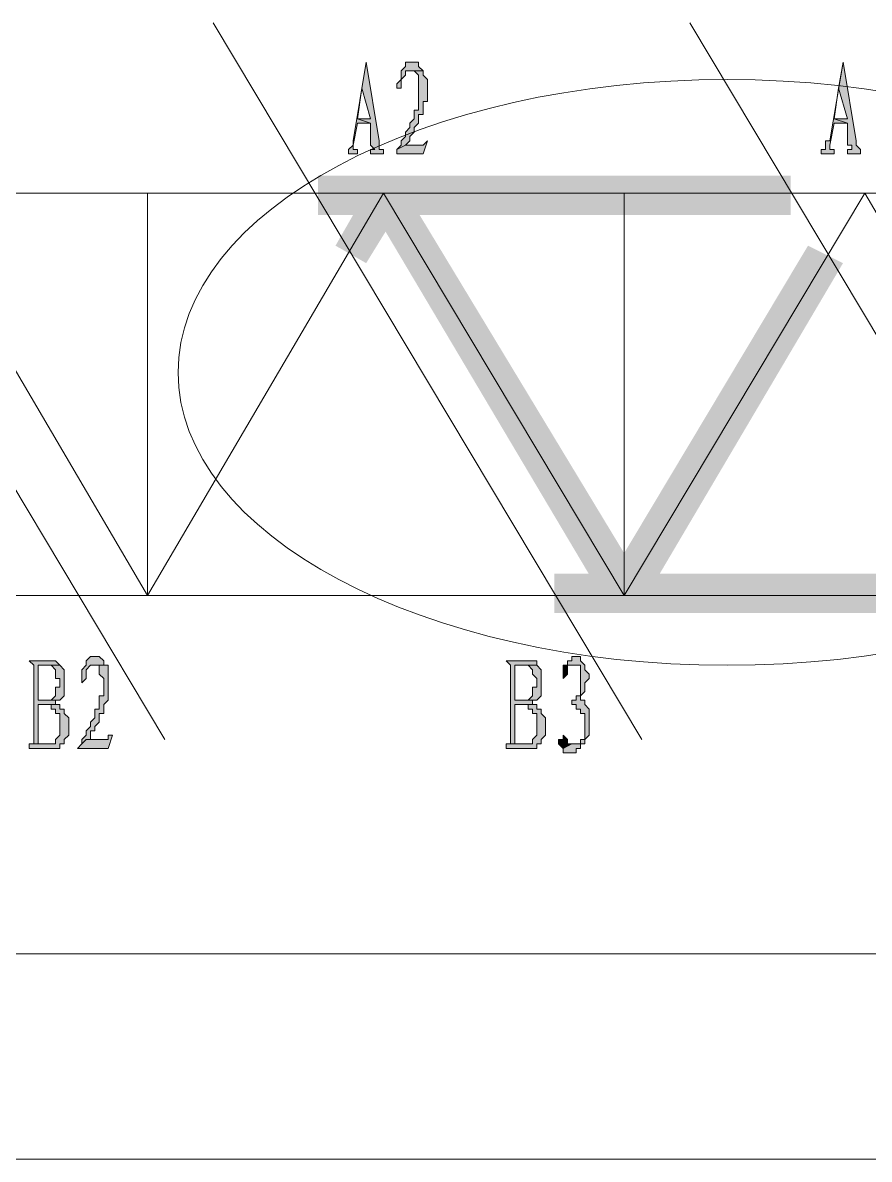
# Model space of a CAD drawing. Header units: millimetres. Extents: x 6 to 291, y 4 to 206.
# Drawn here: x 38.93 to 47.12, y 182.08 to 193.08 of the extents above; entities that cross this region are included whole.
import ezdxf

# ---------------------------------------------------------------- set-up
doc = ezdxf.new("R2010")
doc.units = ezdxf.units.MM
doc.layers.add('C00-00-00', color=7, linetype='Continuous')

msp = doc.modelspace()

# ---------------------------------------------------------------- hatches: boundary and pattern name
at = {"layer": 'C00-00-00'}
h = msp.add_hatch(color=256, dxfattribs=at)
h.dxf.hatch_style = 2
h.paths.add_polyline_path([(42.248665, 192.701335), (42.121665, 191.939335), (42.121665, 191.897002), (42.079331, 191.854669), (42.079331, 191.812335), (42.163998, 191.812335), (42.163998, 191.854669), (42.121665, 191.854669), (42.121665, 191.897002), (42.163998, 192.108669), (42.290998, 192.108669), (42.163998, 192.151002), (42.206331, 192.447335)])
h = msp.add_hatch(color=256, dxfattribs=at)
h.dxf.hatch_style = 2
h.paths.add_polyline_path([(42.248665, 192.701335), (42.206331, 192.447335), (42.290998, 192.151002), (42.163998, 192.151002), (42.290998, 192.108669), (42.290998, 192.024002), (42.290998, 191.897002), (42.333331, 191.854669), (42.290998, 191.854669), (42.290998, 191.812335), (42.417998, 191.812335), (42.417998, 191.854669), (42.375665, 191.854669), (42.375665, 191.897002), (42.375665, 191.939335)])
h = msp.add_hatch(color=256, dxfattribs=at)
h.dxf.hatch_style = 2
h.paths.add_polyline_path([(42.798999, 192.616669), (42.671999, 192.616669), (42.714332, 192.616669), (42.756665, 192.574335), (42.756665, 192.532002), (42.756665, 192.489669), (42.756665, 192.320335), (42.756665, 192.235669), (42.714332, 192.235669), (42.714332, 192.193335), (42.714332, 192.151002), (42.671999, 192.108669), (42.671999, 192.066335), (42.629665, 192.024002), (42.629665, 191.981669), (42.587332, 191.939335), (42.587332, 191.897002), (42.544999, 191.854669), (42.629665, 191.897002), (42.671999, 191.939335), (42.671999, 191.981669), (42.714332, 192.024002), (42.714332, 192.066335), (42.756665, 192.108669), (42.756665, 192.151002), (42.756665, 192.193335), (42.798999, 192.193335), (42.798999, 192.235669), (42.798999, 192.278002), (42.798999, 192.320335), (42.841332, 192.320335), (42.841332, 192.532002), (42.798999, 192.574335)])
h = msp.add_hatch(color=256, dxfattribs=at)
h.dxf.hatch_style = 2
h.paths.add_polyline_path([(42.714334, 192.701335), (42.629667, 192.701335), (42.629667, 192.659002), (42.587334, 192.616669), (42.587334, 192.574335), (42.587334, 192.532002), (42.545001, 192.489669), (42.545001, 192.447335), (42.587334, 192.447335), (42.587334, 192.489669), (42.587334, 192.532002), (42.629667, 192.574335), (42.629667, 192.616669), (42.672001, 192.616669), (42.799001, 192.616669), (42.756667, 192.659002), (42.756667, 192.701335)])
h = msp.add_hatch(color=256, dxfattribs=at)
h.dxf.hatch_style = 2
h.paths.add_polyline_path([(46.862999, 192.701335), (46.735999, 191.939335), (46.693665, 191.939335), (46.693665, 191.897002), (46.693665, 191.854669), (46.651332, 191.854669), (46.651332, 191.812335), (46.778332, 191.812335), (46.778332, 191.854669), (46.735999, 191.854669), (46.735999, 191.897002), (46.778332, 192.108669), (46.905332, 192.108669), (46.778332, 192.151002), (46.820665, 192.447335)])
h = msp.add_hatch(color=256, dxfattribs=at)
h.dxf.hatch_style = 2
h.paths.add_polyline_path([(46.862999, 192.701335), (46.820665, 192.447335), (46.905332, 192.151002), (46.778332, 192.151002), (46.905332, 192.108669), (46.905332, 192.066335), (46.905332, 192.024002), (46.905332, 191.897002), (46.947665, 191.897002), (46.947665, 191.854669), (46.905332, 191.854669), (46.905332, 191.812335), (47.032332, 191.812335), (47.032332, 191.854669), (46.989999, 191.897002), (46.989999, 191.939335)])
h = msp.add_hatch(color=256, dxfattribs=at)
h.dxf.hatch_style = 2
h.paths.add_polyline_path([(42.841333, 191.939336), (42.798999, 191.897002), (42.629666, 191.897002), (42.544999, 191.854669), (42.544999, 191.812336), (42.798999, 191.812336)])
h = msp.add_hatch(color=256, dxfattribs=at)
h.dxf.hatch_style = 2
h.paths.add_polyline_path([(41.782999, 191.60067), (41.782999, 191.219669), (46.354999, 191.60067)])
h = msp.add_hatch(color=256, dxfattribs=at)
h.dxf.hatch_style = 2
h.paths.add_polyline_path([(41.782999, 191.219669), (46.354999, 191.60067), (46.354999, 191.219669)])
h = msp.add_hatch(color=256, dxfattribs=at)
h.dxf.hatch_style = 2
h.paths.add_polyline_path([(42.290999, 191.516003), (42.248665, 190.754002), (41.952333, 190.923335)])
h = msp.add_hatch(color=256, dxfattribs=at)
h.dxf.hatch_style = 2
h.paths.add_polyline_path([(42.587335, 191.304336), (42.290999, 191.516003), (42.248665, 190.754002)])
h = msp.add_hatch(color=256, dxfattribs=at)
h.dxf.hatch_style = 2
h.paths.add_polyline_path([(42.587335, 191.516003), (42.290999, 191.304336), (44.915665, 187.663668)])
h = msp.add_hatch(color=256, dxfattribs=at)
h.dxf.hatch_style = 2
h.paths.add_polyline_path([(42.290999, 191.304336), (44.915665, 187.663668), (44.576999, 187.452003)])
h = msp.add_hatch(color=256, dxfattribs=at)
h.dxf.hatch_style = 2
h.paths.add_polyline_path([(44.576999, 187.663668), (44.915665, 187.452003), (46.524332, 190.923335)])
h = msp.add_hatch(color=256, dxfattribs=at)
h.dxf.hatch_style = 2
h.paths.add_polyline_path([(44.915665, 187.452003), (46.524332, 190.923335), (46.862999, 190.754002)])
h = msp.add_hatch(color=256, dxfattribs=at)
h.dxf.hatch_style = 2
h.paths.add_polyline_path([(44.068999, 187.748335), (44.068999, 187.367336), (48.683333, 187.748335)])
h = msp.add_hatch(color=256, dxfattribs=at)
h.dxf.hatch_style = 2
h.paths.add_polyline_path([(44.068999, 187.367336), (48.683333, 187.748335), (48.683333, 187.367336)])
h = msp.add_hatch(color=256, dxfattribs=at)
h.dxf.hatch_style = 2
h.paths.add_polyline_path([(39.158333, 186.901669), (38.989, 186.901669), (39.031333, 186.859336), (39.031333, 186.097336), (39.116, 186.097336), (39.073667, 186.097336), (39.073667, 186.478336), (39.116, 186.478336), (39.243, 186.478336), (39.243, 186.520669), (39.116, 186.520669), (39.073667, 186.520669), (39.073667, 186.859336), (39.116, 186.859336), (39.285333, 186.859336), (39.243, 186.901669)])
h = msp.add_hatch(color=256, dxfattribs=at)
h.dxf.hatch_style = 2
h.paths.add_polyline_path([(39.623999, 186.944003), (39.581665, 186.944003), (39.539332, 186.90167), (39.539332, 186.859337), (39.496999, 186.817003), (39.496999, 186.77467), (39.496999, 186.732337), (39.496999, 186.690003), (39.539332, 186.732337), (39.539332, 186.77467), (39.539332, 186.817003), (39.581665, 186.859337), (39.623999, 186.859337), (39.708665, 186.859337), (39.708665, 186.90167), (39.666332, 186.944003)])
h = msp.add_hatch(color=256, dxfattribs=at)
h.dxf.hatch_style = 2
h.paths.add_polyline_path([(43.772667, 186.901669), (43.603334, 186.901669), (43.645667, 186.859336), (43.645667, 186.097336), (43.730334, 186.097336), (43.688001, 186.097336), (43.688001, 186.478336), (43.730334, 186.478336), (43.857334, 186.478336), (43.857334, 186.520669), (43.730334, 186.520669), (43.688001, 186.520669), (43.688001, 186.859336), (43.730334, 186.859336), (43.899667, 186.859336), (43.899667, 186.901669), (43.857334, 186.901669)])
h = msp.add_hatch(color=256, dxfattribs=at)
h.dxf.hatch_style = 2
h.paths.add_polyline_path([(44.280667, 186.944003), (44.238334, 186.944003), (44.238334, 186.90167), (44.196, 186.90167), (44.196, 186.859337), (44.153667, 186.859337), (44.238334, 186.859337), (44.323, 186.859337), (44.323, 186.817003), (44.323, 186.605337), (44.323, 186.563003), (44.280667, 186.563003), (44.280667, 186.52067), (44.238334, 186.52067), (44.238334, 186.478337), (44.280667, 186.478337), (44.280667, 186.436003), (44.323, 186.436003), (44.323, 186.39367), (44.365334, 186.39367), (44.365334, 186.351337), (44.365334, 186.309003), (44.365334, 186.224337), (44.365334, 186.13967), (44.323, 186.13967), (44.323, 186.097337), (44.280667, 186.097337), (44.238334, 186.097337), (44.153667, 186.055003), (44.153667, 186.01267), (44.196, 186.01267), (44.280667, 186.01267), (44.280667, 186.055003), (44.323, 186.055003), (44.323, 186.097337), (44.365334, 186.097337), (44.365334, 186.13967), (44.407667, 186.182003), (44.407667, 186.224337), (44.407667, 186.39367), (44.407667, 186.436003), (44.365334, 186.478337), (44.365334, 186.52067), (44.323, 186.52067), (44.323, 186.563003), (44.365334, 186.605337), (44.365334, 186.64767), (44.365334, 186.690003), (44.407667, 186.732337), (44.407667, 186.77467), (44.365334, 186.817003), (44.365334, 186.859337), (44.323, 186.90167), (44.323, 186.944003)])
h = msp.add_hatch(color=256, dxfattribs=at)
h.dxf.hatch_style = 2
h.paths.add_polyline_path([(39.285332, 186.859337), (39.158332, 186.859337), (39.200666, 186.859337), (39.242999, 186.817003), (39.242999, 186.732337), (39.285332, 186.732337), (39.285332, 186.64767), (39.242999, 186.64767), (39.242999, 186.563003), (39.200666, 186.52067), (39.158332, 186.52067), (39.242999, 186.52067), (39.285332, 186.52067), (39.327666, 186.563003), (39.327666, 186.605337), (39.327666, 186.77467), (39.327666, 186.817003)])
h = msp.add_hatch(color=256, dxfattribs=at)
h.dxf.hatch_style = 2
h.paths.add_polyline_path([(39.708667, 186.859337), (39.624001, 186.859337), (39.666334, 186.859337), (39.666334, 186.817003), (39.666334, 186.77467), (39.708667, 186.732337), (39.708667, 186.563003), (39.666334, 186.563003), (39.666334, 186.478337), (39.666334, 186.436003), (39.624001, 186.436003), (39.624001, 186.39367), (39.624001, 186.351337), (39.581667, 186.309003), (39.581667, 186.26667), (39.539334, 186.224337), (39.539334, 186.182003), (39.497001, 186.13967), (39.497001, 186.097337), (39.539334, 186.13967), (39.581667, 186.13967), (39.581667, 186.182003), (39.581667, 186.224337), (39.624001, 186.224337), (39.624001, 186.26667), (39.666334, 186.309003), (39.666334, 186.351337), (39.666334, 186.39367), (39.708667, 186.39367), (39.708667, 186.436003), (39.708667, 186.478337), (39.751001, 186.52067), (39.751001, 186.563003), (39.751001, 186.77467), (39.751001, 186.817003), (39.751001, 186.859337)])
h = msp.add_hatch(color=256, dxfattribs=at)
h.dxf.hatch_style = 2
h.paths.add_polyline_path([(43.899666, 186.859337), (43.772666, 186.859337), (43.814999, 186.859337), (43.857333, 186.817003), (43.857333, 186.77467), (43.899666, 186.732337), (43.899666, 186.64767), (43.857333, 186.64767), (43.857333, 186.563003), (43.814999, 186.52067), (43.772666, 186.52067), (43.857333, 186.52067), (43.899666, 186.52067), (43.941999, 186.563003), (43.941999, 186.605337), (43.941999, 186.77467), (43.941999, 186.817003)])
h = msp.add_hatch(color=256, dxfattribs=at)
h.dxf.hatch_style = 2
h.paths.add_polyline_path([(44.153668, 186.859337), (44.153668, 186.817003), (44.153668, 186.77467), (44.153668, 186.732337), (44.196001, 186.77467), (44.196001, 186.817003), (44.196001, 186.859337), (44.238335, 186.859337)])
h = msp.add_hatch(color=256, dxfattribs=at)
h.dxf.hatch_style = 2
h.paths.add_polyline_path([(39.243002, 186.478336), (39.158335, 186.478336), (39.200669, 186.478336), (39.200669, 186.436003), (39.243002, 186.436003), (39.243002, 186.393669), (39.285335, 186.393669), (39.285335, 186.309003), (39.285335, 186.266669), (39.285335, 186.182003), (39.243002, 186.139669), (39.243002, 186.097336), (39.200669, 186.097336), (39.158335, 186.097336), (38.989002, 186.097336), (38.989002, 186.055003), (39.031335, 186.055003), (39.200669, 186.055003), (39.243002, 186.055003), (39.285335, 186.055003), (39.285335, 186.097336), (39.327669, 186.097336), (39.327669, 186.139669), (39.370002, 186.182003), (39.370002, 186.351336), (39.327669, 186.393669), (39.327669, 186.436003), (39.285335, 186.436003), (39.285335, 186.478336)])
h = msp.add_hatch(color=256, dxfattribs=at)
h.dxf.hatch_style = 2
h.paths.add_polyline_path([(43.857332, 186.478336), (43.772665, 186.478336), (43.814999, 186.478336), (43.814999, 186.436003), (43.857332, 186.436003), (43.857332, 186.393669), (43.899665, 186.393669), (43.899665, 186.351336), (43.899665, 186.309003), (43.899665, 186.266669), (43.899665, 186.182003), (43.857332, 186.139669), (43.857332, 186.097336), (43.814999, 186.097336), (43.772665, 186.097336), (43.603332, 186.097336), (43.603332, 186.055003), (43.645665, 186.055003), (43.814999, 186.055003), (43.857332, 186.055003), (43.899665, 186.055003), (43.899665, 186.097336), (43.941999, 186.097336), (43.941999, 186.139669), (43.984332, 186.182003), (43.984332, 186.351336), (43.941999, 186.393669), (43.941999, 186.436003), (43.899665, 186.436003), (43.899665, 186.478336)])
h = msp.add_hatch(color=256, dxfattribs=at)
h.dxf.hatch_style = 2
h.paths.add_polyline_path([(39.793332, 186.182002), (39.750998, 186.182002), (39.750998, 186.139669), (39.708665, 186.139669), (39.539332, 186.139669), (39.496998, 186.097335), (39.454665, 186.055002), (39.750998, 186.055002)])
h = msp.add_hatch(color=256, dxfattribs=at)
h.dxf.hatch_style = 2
h.paths.add_polyline_path([(44.153668, 186.182002), (44.153668, 186.139669), (44.111335, 186.139669), (44.111335, 186.097335), (44.153668, 186.055002), (44.238335, 186.097335), (44.196001, 186.097335), (44.196001, 186.139669)])

# ---------------------------------------------------------------- linework, layer by layer
at = {"layer": 'C00-00-00', "lineweight": 5}
for points in [[(36.152666, 193.082336), (40.301335, 186.13967)], [(40.767001, 193.082336), (44.915665, 186.13967)], [(45.381334, 193.082336), (49.529999, 186.13967)], [(35.517668, 191.431336), (252.010328, 191.431336)], [(37.846001, 191.431336), (40.132002, 187.536669), (42.418001, 191.431336), (44.746335, 187.536669), (47.074668, 191.431336), (49.360668, 187.536669), (51.689001, 191.431336), (53.975002, 187.536669), (56.303334, 191.431336), (58.589334, 187.536669), (60.917668, 191.431336), (63.203668, 187.536669), (65.532002, 191.431336), (67.818002, 187.536669), (70.146336, 191.431336), (72.432336, 187.536669)], [(40.131998, 191.431336), (40.131998, 187.536669)], [(44.746332, 191.431336), (44.746332, 187.536669)], [(35.517668, 187.536669), (252.010328, 187.536669)], [(36.110332, 184.065335), (67.225334, 184.065335)], [(36.110332, 182.07567), (247.142004, 182.07567)]]:
    msp.add_lwpolyline(points, dxfattribs=at)
at = {"layer": 'C00-00-00', "lineweight": 13}
for points in [[(42.248665, 192.701335), (42.121665, 191.939335), (42.121665, 191.897002), (42.079331, 191.854669), (42.079331, 191.812335), (42.163998, 191.812335), (42.163998, 191.854669), (42.121665, 191.854669), (42.121665, 191.897002), (42.163998, 192.108669), (42.290998, 192.108669), (42.163998, 192.151002), (42.206331, 192.447335)], [(42.248665, 192.701335), (42.206331, 192.447335), (42.290998, 192.151002), (42.163998, 192.151002), (42.290998, 192.108669), (42.290998, 192.024002), (42.290998, 191.897002), (42.333331, 191.854669), (42.290998, 191.854669), (42.290998, 191.812335), (42.417998, 191.812335), (42.417998, 191.854669), (42.375665, 191.854669), (42.375665, 191.897002), (42.375665, 191.939335)], [(42.798999, 192.616669), (42.671999, 192.616669), (42.714332, 192.616669), (42.756665, 192.574335), (42.756665, 192.532002), (42.756665, 192.489669), (42.756665, 192.320335), (42.756665, 192.235669), (42.714332, 192.235669), (42.714332, 192.193335), (42.714332, 192.151002), (42.671999, 192.108669), (42.671999, 192.066335), (42.629665, 192.024002), (42.629665, 191.981669), (42.587332, 191.939335), (42.587332, 191.897002), (42.544999, 191.854669), (42.629665, 191.897002), (42.671999, 191.939335), (42.671999, 191.981669), (42.714332, 192.024002), (42.714332, 192.066335), (42.756665, 192.108669), (42.756665, 192.151002), (42.756665, 192.193335), (42.798999, 192.193335), (42.798999, 192.235669), (42.798999, 192.278002), (42.798999, 192.320335), (42.841332, 192.320335), (42.841332, 192.532002), (42.798999, 192.574335)], [(42.714334, 192.701335), (42.629667, 192.701335), (42.629667, 192.659002), (42.587334, 192.616669), (42.587334, 192.574335), (42.587334, 192.532002), (42.545001, 192.489669), (42.545001, 192.447335), (42.587334, 192.447335), (42.587334, 192.489669), (42.587334, 192.532002), (42.629667, 192.574335), (42.629667, 192.616669), (42.672001, 192.616669), (42.799001, 192.616669), (42.756667, 192.659002), (42.756667, 192.701335)], [(46.862999, 192.701335), (46.735999, 191.939335), (46.693665, 191.939335), (46.693665, 191.897002), (46.693665, 191.854669), (46.651332, 191.854669), (46.651332, 191.812335), (46.778332, 191.812335), (46.778332, 191.854669), (46.735999, 191.854669), (46.735999, 191.897002), (46.778332, 192.108669), (46.905332, 192.108669), (46.778332, 192.151002), (46.820665, 192.447335)], [(46.862999, 192.701335), (46.820665, 192.447335), (46.905332, 192.151002), (46.778332, 192.151002), (46.905332, 192.108669), (46.905332, 192.066335), (46.905332, 192.024002), (46.905332, 191.897002), (46.947665, 191.897002), (46.947665, 191.854669), (46.905332, 191.854669), (46.905332, 191.812335), (47.032332, 191.812335), (47.032332, 191.854669), (46.989999, 191.897002), (46.989999, 191.939335)], [(42.841333, 191.939336), (42.798999, 191.897002), (42.629666, 191.897002), (42.544999, 191.854669), (42.544999, 191.812336), (42.798999, 191.812336)], [(39.158333, 186.901669), (38.989, 186.901669), (39.031333, 186.859336), (39.031333, 186.097336), (39.116, 186.097336), (39.073667, 186.097336), (39.073667, 186.478336), (39.116, 186.478336), (39.243, 186.478336), (39.243, 186.520669), (39.116, 186.520669), (39.073667, 186.520669), (39.073667, 186.859336), (39.116, 186.859336), (39.285333, 186.859336), (39.243, 186.901669)], [(39.623999, 186.944003), (39.581665, 186.944003), (39.539332, 186.90167), (39.539332, 186.859337), (39.496999, 186.817003), (39.496999, 186.77467), (39.496999, 186.732337), (39.496999, 186.690003), (39.539332, 186.732337), (39.539332, 186.77467), (39.539332, 186.817003), (39.581665, 186.859337), (39.623999, 186.859337), (39.708665, 186.859337), (39.708665, 186.90167), (39.666332, 186.944003)], [(43.772667, 186.901669), (43.603334, 186.901669), (43.645667, 186.859336), (43.645667, 186.097336), (43.730334, 186.097336), (43.688001, 186.097336), (43.688001, 186.478336), (43.730334, 186.478336), (43.857334, 186.478336), (43.857334, 186.520669), (43.730334, 186.520669), (43.688001, 186.520669), (43.688001, 186.859336), (43.730334, 186.859336), (43.899667, 186.859336), (43.899667, 186.901669), (43.857334, 186.901669)], [(44.280667, 186.944003), (44.238334, 186.944003), (44.238334, 186.90167), (44.196, 186.90167), (44.196, 186.859337), (44.153667, 186.859337), (44.238334, 186.859337), (44.323, 186.859337), (44.323, 186.817003), (44.323, 186.605337), (44.323, 186.563003), (44.280667, 186.563003), (44.280667, 186.52067), (44.238334, 186.52067), (44.238334, 186.478337), (44.280667, 186.478337), (44.280667, 186.436003), (44.323, 186.436003), (44.323, 186.39367), (44.365334, 186.39367), (44.365334, 186.351337), (44.365334, 186.309003), (44.365334, 186.224337), (44.365334, 186.13967), (44.323, 186.13967), (44.323, 186.097337), (44.280667, 186.097337), (44.238334, 186.097337), (44.153667, 186.055003), (44.153667, 186.01267), (44.196, 186.01267), (44.280667, 186.01267), (44.280667, 186.055003), (44.323, 186.055003), (44.323, 186.097337), (44.365334, 186.097337), (44.365334, 186.13967), (44.407667, 186.182003), (44.407667, 186.224337), (44.407667, 186.39367), (44.407667, 186.436003), (44.365334, 186.478337), (44.365334, 186.52067), (44.323, 186.52067), (44.323, 186.563003), (44.365334, 186.605337), (44.365334, 186.64767), (44.365334, 186.690003), (44.407667, 186.732337), (44.407667, 186.77467), (44.365334, 186.817003), (44.365334, 186.859337), (44.323, 186.90167), (44.323, 186.944003)], [(39.285332, 186.859337), (39.158332, 186.859337), (39.200666, 186.859337), (39.242999, 186.817003), (39.242999, 186.732337), (39.285332, 186.732337), (39.285332, 186.64767), (39.242999, 186.64767), (39.242999, 186.563003), (39.200666, 186.52067), (39.158332, 186.52067), (39.242999, 186.52067), (39.285332, 186.52067), (39.327666, 186.563003), (39.327666, 186.605337), (39.327666, 186.77467), (39.327666, 186.817003)], [(39.708667, 186.859337), (39.624001, 186.859337), (39.666334, 186.859337), (39.666334, 186.817003), (39.666334, 186.77467), (39.708667, 186.732337), (39.708667, 186.563003), (39.666334, 186.563003), (39.666334, 186.478337), (39.666334, 186.436003), (39.624001, 186.436003), (39.624001, 186.39367), (39.624001, 186.351337), (39.581667, 186.309003), (39.581667, 186.26667), (39.539334, 186.224337), (39.539334, 186.182003), (39.497001, 186.13967), (39.497001, 186.097337), (39.539334, 186.13967), (39.581667, 186.13967), (39.581667, 186.182003), (39.581667, 186.224337), (39.624001, 186.224337), (39.624001, 186.26667), (39.666334, 186.309003), (39.666334, 186.351337), (39.666334, 186.39367), (39.708667, 186.39367), (39.708667, 186.436003), (39.708667, 186.478337), (39.751001, 186.52067), (39.751001, 186.563003), (39.751001, 186.77467), (39.751001, 186.817003), (39.751001, 186.859337)], [(43.899666, 186.859337), (43.772666, 186.859337), (43.814999, 186.859337), (43.857333, 186.817003), (43.857333, 186.77467), (43.899666, 186.732337), (43.899666, 186.64767), (43.857333, 186.64767), (43.857333, 186.563003), (43.814999, 186.52067), (43.772666, 186.52067), (43.857333, 186.52067), (43.899666, 186.52067), (43.941999, 186.563003), (43.941999, 186.605337), (43.941999, 186.77467), (43.941999, 186.817003)], [(44.153668, 186.859337), (44.153668, 186.817003), (44.153668, 186.77467), (44.153668, 186.732337), (44.196001, 186.77467), (44.196001, 186.817003), (44.196001, 186.859337), (44.238335, 186.859337)], [(39.243002, 186.478336), (39.158335, 186.478336), (39.200669, 186.478336), (39.200669, 186.436003), (39.243002, 186.436003), (39.243002, 186.393669), (39.285335, 186.393669), (39.285335, 186.309003), (39.285335, 186.266669), (39.285335, 186.182003), (39.243002, 186.139669), (39.243002, 186.097336), (39.200669, 186.097336), (39.158335, 186.097336), (38.989002, 186.097336), (38.989002, 186.055003), (39.031335, 186.055003), (39.200669, 186.055003), (39.243002, 186.055003), (39.285335, 186.055003), (39.285335, 186.097336), (39.327669, 186.097336), (39.327669, 186.139669), (39.370002, 186.182003), (39.370002, 186.351336), (39.327669, 186.393669), (39.327669, 186.436003), (39.285335, 186.436003), (39.285335, 186.478336)], [(43.857332, 186.478336), (43.772665, 186.478336), (43.814999, 186.478336), (43.814999, 186.436003), (43.857332, 186.436003), (43.857332, 186.393669), (43.899665, 186.393669), (43.899665, 186.351336), (43.899665, 186.309003), (43.899665, 186.266669), (43.899665, 186.182003), (43.857332, 186.139669), (43.857332, 186.097336), (43.814999, 186.097336), (43.772665, 186.097336), (43.603332, 186.097336), (43.603332, 186.055003), (43.645665, 186.055003), (43.814999, 186.055003), (43.857332, 186.055003), (43.899665, 186.055003), (43.899665, 186.097336), (43.941999, 186.097336), (43.941999, 186.139669), (43.984332, 186.182003), (43.984332, 186.351336), (43.941999, 186.393669), (43.941999, 186.436003), (43.899665, 186.436003), (43.899665, 186.478336)], [(39.793332, 186.182002), (39.750998, 186.182002), (39.750998, 186.139669), (39.708665, 186.139669), (39.539332, 186.139669), (39.496998, 186.097335), (39.454665, 186.055002), (39.750998, 186.055002)], [(44.153668, 186.182002), (44.153668, 186.139669), (44.111335, 186.139669), (44.111335, 186.097335), (44.153668, 186.055002), (44.238335, 186.097335), (44.196001, 186.097335), (44.196001, 186.139669)]]:
    msp.add_lwpolyline(points, close=True, dxfattribs=at)
at = {"layer": 'C00-00-00', "lineweight": 5}
msp.add_ellipse((45.741167, 189.695668), major_axis=(5.312833, 0), ratio=0.533865, start_param=0, end_param=6.283185, dxfattribs=at)

doc.saveas('drawing.dxf')
